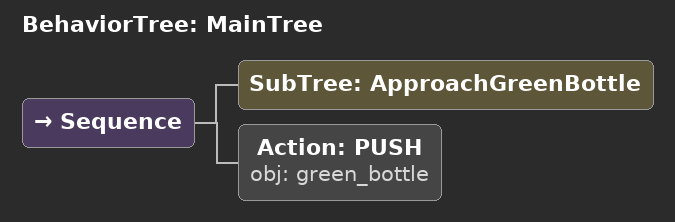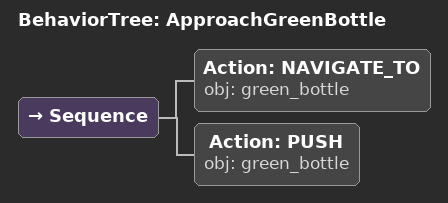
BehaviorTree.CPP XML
<root main_tree_to_execute="MainTree">
  <BehaviorTree ID="MainTree">
    <Sequence>
      <!-- Execute subtree ApproachGreenBottle -->
      <SubTree ID="ApproachGreenBottle" />
      <!-- Push green_bottle forward toward front edge of table -->
      <Action ID="PUSH" obj="green_bottle" />
    </Sequence>
  </BehaviorTree>
  <!-- Subtree definition ApproachGreenBottle -->
  <BehaviorTree ID="ApproachGreenBottle">
    <Sequence>
      <!-- Navigate to green_bottle -->
      <Action ID="NAVIGATE_TO" obj="green_bottle" />
      <!-- Push green_bottle forward toward front edge of table -->
      <Action ID="PUSH" obj="green_bottle" />
    </Sequence>
  </BehaviorTree>
</root>
